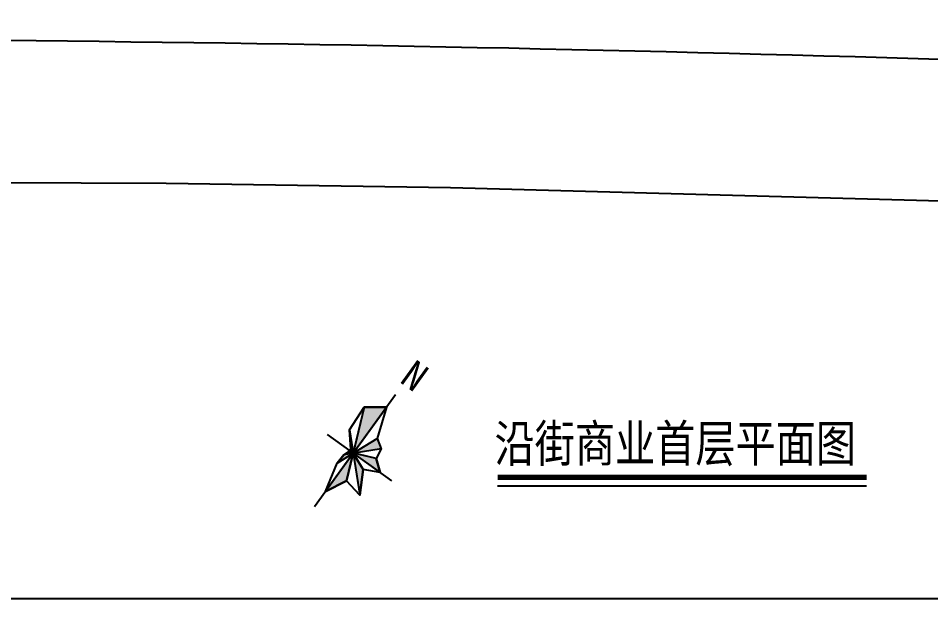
# Model space of a CAD drawing. Extents: x 34838826 to 35164760, y 36533342 to 36641385.
# Drawn here: x 35079806 to 35131876, y 36533342 to 36566488 of the extents above; entities that cross this region are included whole.
import ezdxf

# ---------------------------------------------------------------- set-up
doc = ezdxf.new("R2010")
doc.units = 0
doc.header["$LTSCALE"] = 1000
doc.header["$MEASUREMENT"] = 0
for name, color, linetype in [('PUB_TEXT', 7, 'CONTINUOUS'), ('TEXT', 7, 'CONTINUOUS'), ('规划路', 30, 'CONTINUOUS'), ('道路边线', 8, 'CONTINUOUS'), ('风玫瑰', 7, 'CONTINUOUS')]:
    doc.layers.add(name, color=color, linetype=linetype)
doc.styles.add('-宋体', font='SimSun.ttf')
doc.styles.add('HT', font='SIMHEI.TTF')

# ---------------------------------------------------------------- blocks, each defined once
blk = doc.blocks.new('A$C55483F81')
at = {"layer": '风玫瑰'}
for points in [[(24491, 22801), (18291, 37768), (18291, 70168), (7959, 62713), (18291, 37768), (18291, 10768)], [(24491, 52735), (29747, 49223), (14473, 33950), (14159, 27790), (18291, 37768), (24491, 52735)], [(35474, 20585), (28269, 33635), (18371, 37735), (8746, 47314), (15797, 38801), (18338, 37768), (35474, 20585)], [(37191, 37768), (30695, 43096), (18387, 37998), (15591, 37768), (15735, 36900), (18476, 37768)]]:
    blk.add_hatch(color=0, dxfattribs=at).paths.add_polyline_path(points)
at = {"layer": '风玫瑰', "color": 0, "linetype": 'CONTINUOUS'}
for points in [[(18291, 78972), (18291, 0)], [(7959, 62713), (24491, 22801)], [(8746, 47314), (35474, 20585)], [(29747, 49223), (14473, 33950)], [(30695, 43096), (15735, 36900)], [(0, 37768), (45259, 37768)], [(15797, 38801), (28269, 33635)]]:
    blk.add_lwpolyline(points, dxfattribs=at)
at = {"layer": '风玫瑰', "color": 0, "linetype": 'CONTINUOUS', "const_width": 337}
blk.add_lwpolyline([(18461, 79255), (18461, 72908)], dxfattribs=at)
at = {"layer": '风玫瑰', "color": 0}
for points in [[(24491, 22801), (18291, 37768), (18291, 70168), (7959, 62713), (18291, 37768), (18291, 10768)], [(24491, 52735), (29747, 49223), (14473, 33950), (14159, 27790), (18291, 37768), (24491, 52735)], [(35474, 20585), (28269, 33635), (18371, 37735), (8746, 47314), (15797, 38801), (18338, 37768), (35474, 20585)], [(37191, 37768), (30695, 43096), (18387, 37998), (15591, 37768), (15735, 36900), (18476, 37768)]]:
    blk.add_lwpolyline(points, close=True, dxfattribs=at)
blk.add_lwpolyline([(15591, 37768), (15797, 38801), (8746, 47314), (7959, 62713), (18291, 70168), (24491, 52735), (29747, 49223), (30695, 43096), (37191, 37768), (28269, 33635), (35474, 20585), (24491, 22801), (18291, 10768), (14159, 27790), (14473, 33950), (15735, 36900), (15591, 37768)], dxfattribs=at)
at = {"layer": '风玫瑰', "color": 0, "linetype": 'CONTINUOUS', "insert": (15371, 102358), "char_height": 16200, "width": 22680, "attachment_point": 1, "style": 'HT'}
blk.add_mtext('N', dxfattribs=at)

msp = doc.modelspace()

# ---------------------------------------------------------------- linework, layer by layer
at = {"layer": 'TEXT'}
msp.add_line((35107161.4, 36539783.8), (35128211.1, 36539783.8), dxfattribs=at)
msp.add_lwpolyline([(34838826.3, 36637693.6), (35164760.4, 36637693.6), (35164760.4, 36533342.2), (34838826.3, 36533342.2)], close=True, dxfattribs=at)
at = {"layer": 'TEXT', "const_width": 300}
msp.add_lwpolyline([(35107161.4, 36540271.1), (35128211.1, 36540271.1)], dxfattribs=at)
at = {"layer": '规划路'}
msp.add_arc((35055378.5, 34071320.7), 2494000, 88.1760624, 90.8198661, dxfattribs=at)
at = {"layer": '道路边线'}
for p, q in [((35044275.3, 36557208.5), (35088243.8, 36557071.9)), ((35088243.8, 36557071.9), (35104479, 36556829.4)), ((35104479, 36556829.4), (35133330, 36556043.7))]:
    msp.add_line(p, q, dxfattribs=at)

# ---------------------------------------------------------------- block references
at = {"layer": 'TEXT', "xscale": 0.1, "yscale": 0.1, "zscale": 0.1, "rotation": 324.1838422270646}
msp.add_blockref('A$C55483F81', (35095223.2, 36539656.4), dxfattribs=at)

# ---------------------------------------------------------------- texts
at = {"layer": 'PUB_TEXT', "style": '-宋体', "width": 0.8}
msp.add_text('沿街商业首层平面图', height=2100, dxfattribs=at).set_placement((35106985.3, 36541162.9))

doc.saveas('drawing.dxf')
